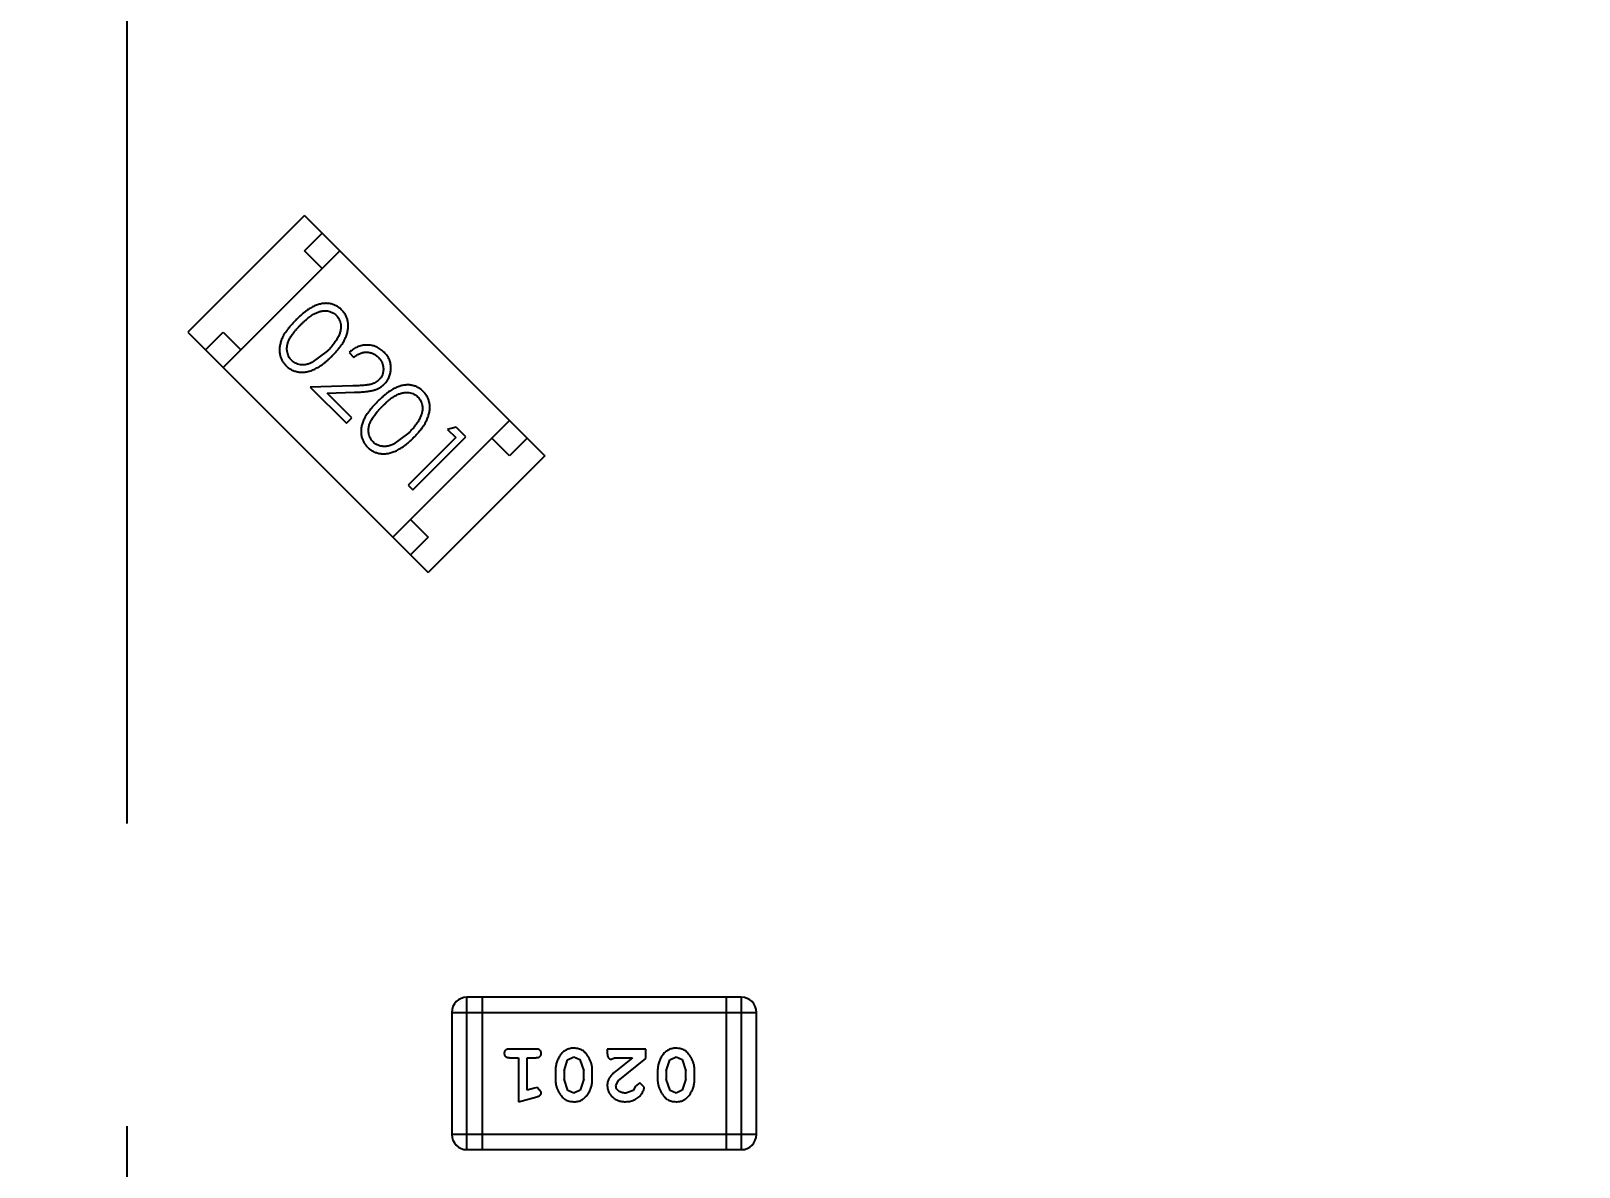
# Model space of a CAD drawing. Header units: inches. Extents: x 398 to 599, y 40 to 151.
# Drawn here: x 553.559 to 556.655, y 108.704 to 110.976 of the extents above; entities that cross this region are included whole.
import ezdxf

# ---------------------------------------------------------------- set-up
doc = ezdxf.new("R2010")
doc.units = ezdxf.units.IN
doc.header["$LTSCALE"] = 1.21
doc.header["$MEASUREMENT"] = 0
doc.header["$PDMODE"] = 3
doc.header["$PDSIZE"] = 0.3125
doc.linetypes.add('CENTER', pattern=[2, 1.25, -0.25, 0.25, -0.25])
doc.layers.get('0').update_dxf_attribs({"linetype": 'CONTINUOUS'})
doc.layers.get('Defpoints').update_dxf_attribs({"linetype": 'CONTINUOUS'})
doc.layers.add('DIM', color=3, linetype='CONTINUOUS')
doc.styles.get("Standard").update_dxf_attribs({"font": 'txt', "width": 0.8})
doc.dimstyles.get("Standard").update_dxf_attribs({"dimtxt": 0.15625, "dimasz": 0.1875, "dimexe": 0.125, "dimexo": 0.0625, "dimgap": 0.09, "dimtad": 0, "dimtih": 1, "dimtoh": 1, "dimzin": 4, "dimdsep": 46, "dimtxsty": 'Standard', "dimblk": '_FILLED', "dimblk1": '_FILLED', "dimblk2": '_FILLED', "dimcen": 0.09, "dimazin": 1, "dimtp": 0.01, "dimtm": 0.01, "dimtfac": 1, "dimtofl": 0, "dimtmove": 0, "dimatfit": 3, "dimldrblk": '_FILLED', "dimfxl": 1, "dimtolj": 1, "dimtzin": 4, "dimarcsym": 0})

# ---------------------------------------------------------------- blocks, each defined once
blk = doc.blocks.new('_FILLED')
at = {"color": 0, "linetype": 'ByBlock'}
blk.add_solid([(0, 0), (-1, 0.1667), (-1, -0.1667)], dxfattribs=at)
blk = doc.blocks.new('*D61')
at = {"layer": 'Defpoints', "color": 0}
for p in [(553.751, 124.0458), (553.751, 117.2562), (540.251, 108.425)]:
    blk.add_point(p, dxfattribs=at)
at = {"layer": 'DIM', "color": 0, "lineweight": -2}
for p, q in [((540.251, 108.4875), (540.251, 124.1708)), ((553.751, 117.3187), (553.751, 124.1708)), ((542.251, 124.0458), (544.111, 124.0458)), ((551.751, 124.0458), (549.891, 124.0458))]:
    blk.add_line(p, q, dxfattribs=at)
at = {"layer": 'DIM', "color": 0, "lineweight": -2, "xscale": 2, "yscale": 2, "zscale": 2, "rotation": 180}
blk.add_blockref('_FILLED', (540.251, 124.0458), dxfattribs=at)
at = {"layer": 'DIM', "color": 0, "lineweight": -2, "xscale": 2, "yscale": 2, "zscale": 2}
blk.add_blockref('_FILLED', (553.751, 124.0458), dxfattribs=at)
at = {"layer": 'DIM', "color": 0, "insert": (547.001, 124.0458), "char_height": 2, "attachment_point": 5}
blk.add_mtext('\\A1;13.50', dxfattribs=at)
blk = doc.blocks.new('*D62')
at = {"layer": 'Defpoints', "color": 0}
for p in [(553.751, 119.2955), (553.751, 115.925), (546.551, 109.005)]:
    blk.add_point(p, dxfattribs=at)
at = {"layer": 'DIM', "color": 0, "lineweight": -2}
for p, q in [((546.551, 109.0675), (546.551, 119.4205)), ((553.751, 115.9875), (553.751, 119.4205)), ((544.551, 119.2955), (542.551, 119.2955)), ((555.751, 119.2955), (557.751, 119.2955))]:
    blk.add_line(p, q, dxfattribs=at)
at = {"layer": 'DIM', "color": 0, "lineweight": -2, "xscale": 2, "yscale": 2, "zscale": 2}
blk.add_blockref('_FILLED', (546.551, 119.2955), dxfattribs=at)
at = {"layer": 'DIM', "color": 0, "lineweight": -2, "xscale": 2, "yscale": 2, "zscale": 2, "rotation": 180}
blk.add_blockref('_FILLED', (553.751, 119.2955), dxfattribs=at)
at = {"layer": 'DIM', "color": 0, "insert": (550.151, 119.2955), "char_height": 2, "attachment_point": 5}
blk.add_mtext('\\A1;7.20', dxfattribs=at)
blk = doc.blocks.new('*D63')
at = {"layer": 'Defpoints', "color": 0}
for p in [(553.751, 119.4205), (553.751, 117.704), (560.951, 109.005)]:
    blk.add_point(p, dxfattribs=at)
at = {"layer": 'DIM', "color": 0, "lineweight": -2}
for p, q in [((553.751, 117.7665), (553.751, 119.5455)), ((560.951, 109.0675), (560.951, 119.5455)), ((551.751, 119.4205), (549.751, 119.4205)), ((562.951, 119.4205), (564.951, 119.4205))]:
    blk.add_line(p, q, dxfattribs=at)
at = {"layer": 'DIM', "color": 0, "lineweight": -2, "xscale": 2, "yscale": 2, "zscale": 2}
blk.add_blockref('_FILLED', (553.751, 119.4205), dxfattribs=at)
at = {"layer": 'DIM', "color": 0, "lineweight": -2, "xscale": 2, "yscale": 2, "zscale": 2, "rotation": 180}
blk.add_blockref('_FILLED', (560.951, 119.4205), dxfattribs=at)
at = {"layer": 'DIM', "color": 0, "insert": (557.351, 119.4205), "char_height": 2, "attachment_point": 5}
blk.add_mtext('\\A1;7.20', dxfattribs=at)
blk = doc.blocks.new('*D64')
at = {"layer": 'Defpoints', "color": 0}
for p in [(553.751, 124.0458), (553.751, 117.2562), (567.251, 108.425)]:
    blk.add_point(p, dxfattribs=at)
at = {"layer": 'DIM', "color": 0, "lineweight": -2}
for p, q in [((553.751, 117.3187), (553.751, 124.1708)), ((567.251, 108.4875), (567.251, 124.1708)), ((555.751, 124.0458), (557.611, 124.0458)), ((565.251, 124.0458), (563.391, 124.0458))]:
    blk.add_line(p, q, dxfattribs=at)
at = {"layer": 'DIM', "color": 0, "lineweight": -2, "xscale": 2, "yscale": 2, "zscale": 2, "rotation": 180}
blk.add_blockref('_FILLED', (553.751, 124.0458), dxfattribs=at)
at = {"layer": 'DIM', "color": 0, "lineweight": -2, "xscale": 2, "yscale": 2, "zscale": 2}
blk.add_blockref('_FILLED', (567.251, 124.0458), dxfattribs=at)
at = {"layer": 'DIM', "color": 0, "insert": (560.501, 124.0458), "char_height": 2, "attachment_point": 5}
blk.add_mtext('\\A1;13.50', dxfattribs=at)
blk = doc.blocks.new('*D65')
at = {"layer": 'Defpoints', "color": 0}
for p in [(553.751, 127.7356), (553.751, 117.2562), (538.001, 104.425)]:
    blk.add_point(p, dxfattribs=at)
at = {"layer": 'DIM', "color": 0, "lineweight": -2}
for p, q in [((538.001, 104.4875), (538.001, 127.8606)), ((553.751, 117.3187), (553.751, 127.8606)), ((540.001, 127.7356), (542.8527, 127.7356)), ((551.751, 127.7356), (548.8994, 127.7356))]:
    blk.add_line(p, q, dxfattribs=at)
at = {"layer": 'DIM', "color": 0, "lineweight": -2, "xscale": 2, "yscale": 2, "zscale": 2, "rotation": 180}
blk.add_blockref('_FILLED', (538.001, 127.7356), dxfattribs=at)
at = {"layer": 'DIM', "color": 0, "lineweight": -2, "xscale": 2, "yscale": 2, "zscale": 2}
blk.add_blockref('_FILLED', (553.751, 127.7356), dxfattribs=at)
at = {"layer": 'DIM', "color": 0, "insert": (545.876, 127.7356), "char_height": 2, "attachment_point": 5}
blk.add_mtext('\\A1;15.75', dxfattribs=at)
blk = doc.blocks.new('*D66')
at = {"layer": 'Defpoints', "color": 0}
for p in [(553.751, 127.7356), (553.751, 117.2562), (569.501, 104.4277)]:
    blk.add_point(p, dxfattribs=at)
at = {"layer": 'DIM', "color": 0, "lineweight": -2}
for p, q in [((553.751, 117.3187), (553.751, 127.8606)), ((569.501, 104.4902), (569.501, 127.8606)), ((555.751, 127.7356), (558.6027, 127.7356)), ((567.501, 127.7356), (564.6494, 127.7356))]:
    blk.add_line(p, q, dxfattribs=at)
at = {"layer": 'DIM', "color": 0, "lineweight": -2, "xscale": 2, "yscale": 2, "zscale": 2, "rotation": 180}
blk.add_blockref('_FILLED', (553.751, 127.7356), dxfattribs=at)
at = {"layer": 'DIM', "color": 0, "lineweight": -2, "xscale": 2, "yscale": 2, "zscale": 2}
blk.add_blockref('_FILLED', (569.501, 127.7356), dxfattribs=at)
at = {"layer": 'DIM', "color": 0, "insert": (561.626, 127.7356), "char_height": 2, "attachment_point": 5}
blk.add_mtext('\\A1;15.75', dxfattribs=at)

msp = doc.modelspace()

# ---------------------------------------------------------------- linework, layer by layer
at = {"color": 4, "linetype": 'CENTER', "ltscale": 2}
msp.add_line((553.751, 117.2562), (553.751, 68.4022), dxfattribs=at)
at = {"color": 7, "linetype": 'Continuous'}
for p, q in [((554.1059, 110.6072), (553.8726, 110.3739)), ((554.1059, 110.6072), (554.5868, 110.1264)), ((554.1059, 110.5365), (554.1413, 110.5719)), ((553.9433, 110.3032), (554.1766, 110.5365)), ((554.1413, 110.5012), (554.1059, 110.5365)), ((553.8726, 110.3739), (554.3534, 109.8931)), ((553.9079, 110.3385), (553.9433, 110.3739)), ((553.9433, 110.3739), (553.9787, 110.3385)), ((554.1517, 110.3355), (554.1211, 110.3129)), ((554.1953, 110.3328), (554.2048, 110.3233)), ((554.2028, 110.2662), (554.1177, 110.2635)), ((554.1177, 110.2635), (554.1898, 110.1914)), ((554.1513, 110.2516), (554.2062, 110.2534)), ((554.2007, 110.2023), (554.1513, 110.2516)), ((554.1898, 110.1914), (554.2007, 110.2023)), ((554.2827, 109.9638), (554.5161, 110.1971)), ((554.3149, 110.1724), (554.2842, 110.1497)), ((554.4095, 110.1838), (554.3924, 110.1792)), ((554.3924, 110.1792), (554.4087, 110.1628)), ((554.4291, 110.1642), (554.4095, 110.1838)), ((554.4087, 110.1628), (554.3136, 110.0677)), ((554.3231, 110.0581), (554.4291, 110.1642)), ((554.5161, 110.1264), (554.4807, 110.1618)), ((554.5514, 110.1618), (554.5161, 110.1264)), ((554.5868, 110.1264), (554.3534, 109.8931)), ((554.3136, 110.0677), (554.3231, 110.0581)), ((554.3181, 109.9991), (554.3534, 109.9638)), ((554.3534, 109.9638), (554.3181, 109.9284)), ((554.4311, 108.7391), (554.4311, 109.0439)), ((554.9797, 109.0439), (554.4311, 109.0439)), ((554.4616, 109.0439), (554.4616, 108.7391)), ((554.9493, 109.0439), (554.9493, 108.7391)), ((554.9797, 109.0439), (554.9797, 108.7391)), ((554.4006, 109.0135), (554.4006, 108.7696)), ((554.4006, 109.0135), (555.0102, 109.0135)), ((555.0102, 108.7696), (555.0102, 109.0135)), ((554.5685, 108.9403), (554.5166, 108.9403)), ((554.7117, 108.9403), (554.7117, 108.9324)), ((554.7888, 108.9403), (554.7117, 108.9403)), ((554.7888, 108.9214), (554.7888, 108.9403)), ((554.5166, 108.923), (554.5339, 108.923)), ((554.5339, 108.923), (554.5339, 108.8349)), ((554.5512, 108.858), (554.5512, 108.923)), ((554.5512, 108.923), (554.5685, 108.923)), ((554.6079, 108.8973), (554.6079, 108.8795)), ((554.6252, 108.897), (554.6324, 108.9188)), ((554.6252, 108.897), (554.6252, 108.8798)), ((554.6324, 108.9188), (554.6447, 108.9246)), ((554.6447, 108.9246), (554.6569, 108.9193)), ((554.6569, 108.9193), (554.6645, 108.897)), ((554.6645, 108.8798), (554.6645, 108.897)), ((554.6818, 108.8795), (554.6818, 108.8973)), ((554.7204, 108.9199), (554.7259, 108.923)), ((554.7259, 108.923), (554.762, 108.923)), ((554.762, 108.923), (554.7285, 108.896)), ((554.7338, 108.8765), (554.7888, 108.9214)), ((554.8124, 108.8973), (554.8124, 108.8795)), ((554.8297, 108.897), (554.8369, 108.9188)), ((554.8297, 108.897), (554.8297, 108.8798)), ((554.8369, 108.9188), (554.8492, 108.9246)), ((554.8492, 108.9246), (554.8614, 108.9193)), ((554.8614, 108.9193), (554.869, 108.897)), ((554.869, 108.8798), (554.869, 108.897)), ((554.8863, 108.8795), (554.8863, 108.8973)), ((554.6328, 108.8575), (554.6252, 108.8798)), ((554.6645, 108.8798), (554.6573, 108.858)), ((554.729, 108.8667), (554.7338, 108.8765)), ((554.7683, 108.8661), (554.7634, 108.8576)), ((554.7768, 108.8727), (554.7683, 108.8661)), ((554.7856, 108.8642), (554.7768, 108.8727)), ((554.8373, 108.8575), (554.8297, 108.8798)), ((554.869, 108.8798), (554.8618, 108.858)), ((554.5339, 108.8349), (554.5705, 108.8448)), ((554.5663, 108.8622), (554.5512, 108.858)), ((554.5717, 108.8632), (554.5663, 108.8622)), ((554.5796, 108.854), (554.5717, 108.8632)), ((554.6449, 108.8522), (554.6328, 108.8575)), ((554.6573, 108.858), (554.6449, 108.8522)), ((554.7634, 108.8576), (554.7485, 108.8522)), ((554.8494, 108.8522), (554.8373, 108.8575)), ((554.8618, 108.858), (554.8494, 108.8522)), ((555.0102, 108.7696), (554.4006, 108.7696)), ((554.4311, 108.7391), (554.9797, 108.7391))]:
    msp.add_line(p, q, dxfattribs=at)
for centre, radius, start, end in [((553.751, 92.925), 23, 281.22586, 258.77532), ((553.751, 92.925), 22.75, 294.44334, 241.13427), ((554.4311, 109.0135), 0.0305, 90, 180), ((554.9797, 109.0135), 0.0305, 0, 90), ((554.4311, 108.7696), 0.0305, 180, 270), ((554.9797, 108.7696), 0.0305, 270, 0)]:
    msp.add_arc(centre, radius, start, end, dxfattribs=at)
for points, knots in [([(554.1804, 110.4184), (554.1796, 110.4192), (554.1779, 110.4208), (554.1751, 110.423), (554.1723, 110.4249), (554.1693, 110.4266), (554.1662, 110.428), (554.163, 110.4292), (554.1596, 110.4301), (554.1562, 110.4308), (554.1526, 110.4312), (554.149, 110.4314), (554.1453, 110.4312), (554.1416, 110.4308), (554.1378, 110.43), (554.1339, 110.429), (554.13, 110.4277), (554.126, 110.4261), (554.1219, 110.4241), (554.1177, 110.4217), (554.1133, 110.4188), (554.1088, 110.4155), (554.1041, 110.4118), (554.0992, 110.4076), (554.0942, 110.403), (554.0909, 110.3997), (554.0891, 110.3981)], [0, 0, 0, 0, 0.033742, 0.066533, 0.099153, 0.13154, 0.164087, 0.196563, 0.229707, 0.263315, 0.297504, 0.331686, 0.366482, 0.4021, 0.438958, 0.476748, 0.515985, 0.556589, 0.599519, 0.645765, 0.695487, 0.748721, 0.805687, 0.866754, 0.931405, 1, 1, 1, 1]), ([(554.0987, 110.3886), (554.1001, 110.39), (554.1029, 110.3928), (554.1071, 110.3966), (554.1111, 110.4001), (554.1149, 110.4032), (554.1185, 110.4059), (554.122, 110.4083), (554.1253, 110.4103), (554.1285, 110.4119), (554.1316, 110.4133), (554.1346, 110.4144), (554.1376, 110.4152), (554.1405, 110.4158), (554.1434, 110.4162), (554.1462, 110.4164), (554.149, 110.4164), (554.1527, 110.4159), (554.157, 110.4149), (554.1618, 110.4131), (554.1661, 110.4105), (554.1686, 110.4083), (554.1698, 110.4072)], [0, 0, 0, 0, 0.073302, 0.142286, 0.206253, 0.266017, 0.321612, 0.372532, 0.419497, 0.462398, 0.502825, 0.541489, 0.579034, 0.615143, 0.650298, 0.684912, 0.718701, 0.752189, 0.817245, 0.879117, 0.939613, 1, 1, 1, 1]), ([(554.1612, 110.326), (554.1628, 110.3276), (554.166, 110.3308), (554.1704, 110.3357), (554.1744, 110.3405), (554.178, 110.3451), (554.1812, 110.3497), (554.184, 110.3541), (554.1864, 110.3585), (554.1884, 110.3627), (554.19, 110.3669), (554.1913, 110.371), (554.1924, 110.375), (554.1931, 110.3789), (554.1935, 110.3827), (554.1937, 110.3865), (554.1936, 110.3902), (554.1931, 110.3938), (554.1924, 110.3974), (554.1914, 110.4007), (554.1902, 110.404), (554.1887, 110.4071), (554.187, 110.4102), (554.1851, 110.4131), (554.1829, 110.4158), (554.1812, 110.4175), (554.1804, 110.4184)], [0, 0, 0, 0, 0.065278, 0.127205, 0.186168, 0.241675, 0.294115, 0.343609, 0.390387, 0.434463, 0.476646, 0.517002, 0.555936, 0.593716, 0.630057, 0.665601, 0.700745, 0.734917, 0.768681, 0.802087, 0.834849, 0.867433, 0.900138, 0.932806, 0.966212, 1, 1, 1, 1]), ([(554.0891, 110.3981), (554.0875, 110.3964), (554.0842, 110.3931), (554.0796, 110.3881), (554.0755, 110.3832), (554.0718, 110.3785), (554.0685, 110.374), (554.0656, 110.3696), (554.0632, 110.3653), (554.0612, 110.3612), (554.0596, 110.3571), (554.0583, 110.3532), (554.0573, 110.3493), (554.0565, 110.3455), (554.0561, 110.3418), (554.0559, 110.3381), (554.056, 110.3345), (554.0565, 110.331), (554.0572, 110.3275), (554.0581, 110.3242), (554.0593, 110.321), (554.0607, 110.3179), (554.0624, 110.315), (554.0643, 110.3121), (554.0665, 110.3094), (554.0681, 110.3077), (554.0689, 110.3069)], [0, 0, 0, 0, 0.068113, 0.132564, 0.193427, 0.250218, 0.303569, 0.353576, 0.400235, 0.443586, 0.484619, 0.524292, 0.56238, 0.599049, 0.63494, 0.669782, 0.704009, 0.737842, 0.771098, 0.803896, 0.836415, 0.868639, 0.900715, 0.933378, 0.966213, 1, 1, 1, 1]), ([(554.0801, 110.3174), (554.079, 110.3187), (554.0768, 110.3211), (554.0742, 110.3255), (554.0724, 110.3303), (554.0714, 110.3346), (554.071, 110.3383), (554.0709, 110.3411), (554.0711, 110.344), (554.0715, 110.3469), (554.0721, 110.3498), (554.073, 110.3527), (554.0741, 110.3557), (554.0754, 110.3588), (554.077, 110.362), (554.079, 110.3653), (554.0814, 110.3688), (554.0841, 110.3725), (554.0873, 110.3762), (554.0907, 110.3802), (554.0946, 110.3844), (554.0973, 110.3872), (554.0987, 110.3886)], [0, 0, 0, 0, 0.060034, 0.120278, 0.182348, 0.247919, 0.281641, 0.315701, 0.350322, 0.385703, 0.421819, 0.459196, 0.497866, 0.538301, 0.58121, 0.628183, 0.679403, 0.734699, 0.794074, 0.858416, 0.927049, 1, 1, 1, 1]), ([(554.1698, 110.4072), (554.1709, 110.406), (554.1731, 110.4035), (554.1757, 110.3992), (554.1775, 110.3944), (554.1785, 110.3901), (554.1789, 110.3865), (554.1789, 110.3836), (554.1787, 110.3806), (554.1782, 110.3776), (554.1775, 110.3745), (554.1765, 110.3713), (554.1753, 110.368), (554.1738, 110.3647), (554.172, 110.3613), (554.1701, 110.3578), (554.1677, 110.3542), (554.1651, 110.3506), (554.1621, 110.3469), (554.159, 110.3431), (554.1555, 110.3394), (554.153, 110.3368), (554.1517, 110.3355)], [0, 0, 0, 0, 0.059689, 0.119507, 0.181075, 0.246162, 0.279894, 0.314468, 0.350403, 0.387474, 0.426147, 0.466624, 0.508745, 0.553328, 0.600058, 0.649177, 0.700552, 0.754894, 0.811825, 0.871514, 0.934319, 1, 1, 1, 1]), ([(554.0689, 110.3069), (554.0698, 110.3061), (554.0715, 110.3044), (554.0743, 110.3022), (554.0772, 110.3003), (554.0802, 110.2986), (554.0833, 110.2971), (554.0866, 110.2959), (554.09, 110.2949), (554.0936, 110.2942), (554.0972, 110.2937), (554.1009, 110.2936), (554.1047, 110.2937), (554.1086, 110.2942), (554.1125, 110.2949), (554.1165, 110.296), (554.1206, 110.2973), (554.1247, 110.2989), (554.1289, 110.3009), (554.1332, 110.3033), (554.1377, 110.3061), (554.1422, 110.3092), (554.1468, 110.3129), (554.1516, 110.3168), (554.1564, 110.3213), (554.1596, 110.3244), (554.1612, 110.326)], [0, 0, 0, 0, 0.033824, 0.067298, 0.10028, 0.133019, 0.165736, 0.198792, 0.232372, 0.266409, 0.301016, 0.336196, 0.371972, 0.408574, 0.446394, 0.485225, 0.525372, 0.567224, 0.611081, 0.65775, 0.70702, 0.759235, 0.814484, 0.873227, 0.934937, 1, 1, 1, 1]), ([(554.2652, 110.3336), (554.264, 110.3347), (554.2616, 110.337), (554.2577, 110.34), (554.2537, 110.3424), (554.2494, 110.3445), (554.245, 110.3461), (554.2405, 110.3472), (554.2358, 110.3479), (554.2309, 110.348), (554.2261, 110.3478), (554.2213, 110.3471), (554.2166, 110.3459), (554.2121, 110.3442), (554.2076, 110.3421), (554.2034, 110.3394), (554.1992, 110.3364), (554.1966, 110.334), (554.1953, 110.3328)], [0, 0, 0, 0, 0.06445, 0.126725, 0.187421, 0.247417, 0.306749, 0.366595, 0.427749, 0.490235, 0.553031, 0.614805, 0.676505, 0.738096, 0.801021, 0.864897, 0.931209, 1, 1, 1, 1]), ([(554.2048, 110.3233), (554.2058, 110.3242), (554.2078, 110.3258), (554.211, 110.328), (554.2142, 110.3298), (554.2174, 110.3313), (554.2207, 110.3324), (554.2239, 110.3332), (554.2272, 110.3337), (554.2305, 110.3337), (554.2337, 110.3335), (554.2369, 110.333), (554.24, 110.3321), (554.2429, 110.3309), (554.2458, 110.3295), (554.2486, 110.3277), (554.2513, 110.3256), (554.253, 110.324), (554.2538, 110.3232)], [0, 0, 0, 0, 0.073648, 0.143686, 0.210962, 0.275557, 0.338064, 0.399311, 0.4594, 0.51934, 0.579024, 0.637809, 0.695959, 0.754122, 0.813113, 0.873453, 0.935561, 1, 1, 1, 1]), ([(554.2538, 110.3232), (554.2546, 110.3224), (554.2561, 110.3208), (554.2581, 110.3182), (554.2598, 110.3155), (554.2612, 110.3127), (554.2623, 110.3098), (554.2631, 110.3068), (554.2636, 110.3037), (554.2639, 110.3005), (554.2638, 110.2973), (554.2634, 110.2943), (554.2628, 110.2913), (554.2619, 110.2885), (554.2607, 110.2858), (554.2592, 110.2833), (554.2574, 110.2809), (554.256, 110.2794), (554.2553, 110.2787)], [0, 0, 0, 0, 0.068027, 0.133505, 0.19695, 0.26027, 0.322741, 0.384982, 0.448465, 0.513424, 0.578224, 0.640011, 0.700094, 0.760067, 0.819012, 0.877878, 0.938035, 1, 1, 1, 1]), ([(554.2657, 110.27), (554.2667, 110.2711), (554.2687, 110.2732), (554.2714, 110.2767), (554.2736, 110.2803), (554.2755, 110.2841), (554.2769, 110.2881), (554.278, 110.2923), (554.2788, 110.2966), (554.279, 110.301), (554.279, 110.3055), (554.2784, 110.3099), (554.2774, 110.3142), (554.2759, 110.3184), (554.2739, 110.3224), (554.2714, 110.3263), (554.2686, 110.3301), (554.2663, 110.3324), (554.2652, 110.3336)], [0, 0, 0, 0, 0.06271, 0.123347, 0.183401, 0.242828, 0.302097, 0.36242, 0.423725, 0.487032, 0.550491, 0.612709, 0.674265, 0.73617, 0.799211, 0.863483, 0.930525, 1, 1, 1, 1]), ([(554.1211, 110.3129), (554.12, 110.3124), (554.1181, 110.3115), (554.115, 110.3104), (554.1121, 110.3095), (554.1092, 110.3088), (554.1063, 110.3084), (554.1035, 110.3082), (554.1007, 110.3083), (554.0971, 110.3087), (554.0929, 110.3097), (554.0881, 110.3116), (554.0838, 110.3141), (554.0813, 110.3163), (554.0801, 110.3174)], [0, 0, 0, 0, 0.075949, 0.148549, 0.218996, 0.286119, 0.351826, 0.416074, 0.478265, 0.540325, 0.660405, 0.774606, 0.887187, 1, 1, 1, 1]), ([(554.2553, 110.2787), (554.2541, 110.2776), (554.2518, 110.2754), (554.2477, 110.2727), (554.2432, 110.2706), (554.2391, 110.2694), (554.2354, 110.2686), (554.2322, 110.268), (554.2285, 110.2676), (554.2243, 110.2672), (554.2196, 110.2669), (554.2144, 110.2666), (554.2088, 110.2664), (554.2048, 110.2663), (554.2028, 110.2662)], [0, 0, 0, 0, 0.088014, 0.174976, 0.2638, 0.355443, 0.406413, 0.465519, 0.533076, 0.609353, 0.693899, 0.787171, 0.889197, 1, 1, 1, 1]), ([(554.2062, 110.2534), (554.2083, 110.2535), (554.2124, 110.2536), (554.2182, 110.2539), (554.2237, 110.2543), (554.2287, 110.2548), (554.2333, 110.2554), (554.2374, 110.256), (554.2411, 110.2567), (554.2455, 110.2578), (554.2505, 110.2595), (554.256, 110.2623), (554.2612, 110.2658), (554.2642, 110.2686), (554.2657, 110.27)], [0, 0, 0, 0, 0.09953, 0.192079, 0.277712, 0.357454, 0.429648, 0.495771, 0.555538, 0.608657, 0.707578, 0.804328, 0.901298, 1, 1, 1, 1]), ([(554.3436, 110.2552), (554.3427, 110.256), (554.3411, 110.2577), (554.3383, 110.2598), (554.3355, 110.2617), (554.3325, 110.2634), (554.3294, 110.2648), (554.3262, 110.266), (554.3228, 110.2669), (554.3193, 110.2677), (554.3158, 110.2681), (554.3122, 110.2682), (554.3085, 110.268), (554.3048, 110.2676), (554.301, 110.2668), (554.2971, 110.2658), (554.2932, 110.2645), (554.2892, 110.2629), (554.2851, 110.2609), (554.2809, 110.2585), (554.2765, 110.2557), (554.272, 110.2523), (554.2673, 110.2486), (554.2624, 110.2444), (554.2574, 110.2398), (554.254, 110.2366), (554.2523, 110.2349)], [0, 0, 0, 0, 0.033742, 0.066533, 0.099153, 0.13154, 0.164087, 0.196563, 0.229707, 0.263315, 0.297504, 0.331686, 0.366482, 0.4021, 0.438958, 0.476748, 0.515985, 0.556589, 0.599519, 0.645765, 0.695487, 0.748721, 0.805687, 0.866754, 0.931405, 1, 1, 1, 1]), ([(554.2523, 110.2349), (554.2507, 110.2332), (554.2474, 110.2299), (554.2428, 110.2249), (554.2387, 110.22), (554.235, 110.2153), (554.2317, 110.2108), (554.2288, 110.2064), (554.2264, 110.2021), (554.2244, 110.198), (554.2228, 110.194), (554.2215, 110.19), (554.2204, 110.1861), (554.2197, 110.1823), (554.2192, 110.1786), (554.2191, 110.1749), (554.2192, 110.1713), (554.2196, 110.1678), (554.2203, 110.1644), (554.2213, 110.161), (554.2224, 110.1578), (554.2239, 110.1548), (554.2256, 110.1518), (554.2275, 110.149), (554.2296, 110.1462), (554.2313, 110.1446), (554.2321, 110.1437)], [0, 0, 0, 0, 0.068113, 0.132564, 0.193427, 0.250218, 0.303569, 0.353576, 0.400235, 0.443586, 0.484619, 0.524292, 0.56238, 0.599049, 0.63494, 0.669782, 0.704009, 0.737842, 0.771098, 0.803896, 0.836415, 0.868639, 0.900715, 0.933378, 0.966213, 1, 1, 1, 1]), ([(554.2619, 110.2254), (554.2633, 110.2268), (554.2661, 110.2296), (554.2703, 110.2334), (554.2742, 110.2369), (554.2781, 110.24), (554.2817, 110.2428), (554.2852, 110.2451), (554.2885, 110.2471), (554.2917, 110.2488), (554.2948, 110.2501), (554.2978, 110.2512), (554.3008, 110.252), (554.3037, 110.2526), (554.3066, 110.2531), (554.3094, 110.2532), (554.3122, 110.2532), (554.3158, 110.2527), (554.3201, 110.2518), (554.325, 110.2499), (554.3293, 110.2473), (554.3318, 110.2451), (554.333, 110.244)], [0, 0, 0, 0, 0.073302, 0.142286, 0.206253, 0.266017, 0.321612, 0.372532, 0.419497, 0.462398, 0.502825, 0.541489, 0.579034, 0.615143, 0.650298, 0.684912, 0.718701, 0.752189, 0.817245, 0.879117, 0.939613, 1, 1, 1, 1]), ([(554.333, 110.244), (554.3341, 110.2428), (554.3363, 110.2403), (554.3389, 110.236), (554.3407, 110.2312), (554.3417, 110.2269), (554.3421, 110.2233), (554.3421, 110.2204), (554.3419, 110.2175), (554.3414, 110.2144), (554.3407, 110.2113), (554.3397, 110.2081), (554.3385, 110.2049), (554.337, 110.2015), (554.3352, 110.1981), (554.3332, 110.1946), (554.3308, 110.1911), (554.3283, 110.1874), (554.3253, 110.1838), (554.3222, 110.18), (554.3186, 110.1762), (554.3162, 110.1737), (554.3149, 110.1724)], [0, 0, 0, 0, 0.059689, 0.119507, 0.181075, 0.246162, 0.279894, 0.314468, 0.350403, 0.387474, 0.426147, 0.466624, 0.508745, 0.553328, 0.600058, 0.649177, 0.700552, 0.754894, 0.811825, 0.871514, 0.934319, 1, 1, 1, 1]), ([(554.3244, 110.1628), (554.326, 110.1645), (554.3291, 110.1677), (554.3336, 110.1725), (554.3376, 110.1773), (554.3412, 110.1819), (554.3444, 110.1865), (554.3472, 110.1909), (554.3495, 110.1953), (554.3516, 110.1995), (554.3531, 110.2037), (554.3545, 110.2078), (554.3555, 110.2118), (554.3563, 110.2157), (554.3567, 110.2196), (554.3569, 110.2233), (554.3567, 110.227), (554.3563, 110.2307), (554.3556, 110.2342), (554.3546, 110.2376), (554.3534, 110.2408), (554.3519, 110.244), (554.3502, 110.247), (554.3483, 110.2499), (554.3461, 110.2526), (554.3444, 110.2544), (554.3436, 110.2552)], [0, 0, 0, 0, 0.065278, 0.127205, 0.186168, 0.241675, 0.294115, 0.343609, 0.390387, 0.434463, 0.476646, 0.517002, 0.555936, 0.593716, 0.630057, 0.665601, 0.700745, 0.734917, 0.768681, 0.802087, 0.834849, 0.867433, 0.900138, 0.932806, 0.966212, 1, 1, 1, 1]), ([(554.2433, 110.1543), (554.2422, 110.1555), (554.2399, 110.1579), (554.2374, 110.1623), (554.2355, 110.1671), (554.2346, 110.1715), (554.2342, 110.1751), (554.2341, 110.1779), (554.2343, 110.1808), (554.2346, 110.1837), (554.2353, 110.1866), (554.2361, 110.1896), (554.2372, 110.1926), (554.2386, 110.1956), (554.2402, 110.1988), (554.2422, 110.2021), (554.2446, 110.2056), (554.2473, 110.2093), (554.2504, 110.2131), (554.2539, 110.217), (554.2577, 110.2212), (554.2605, 110.224), (554.2619, 110.2254)], [0, 0, 0, 0, 0.060034, 0.120278, 0.182348, 0.247919, 0.281641, 0.315701, 0.350322, 0.385703, 0.421819, 0.459196, 0.497866, 0.538301, 0.58121, 0.628183, 0.679403, 0.734699, 0.794074, 0.858416, 0.927049, 1, 1, 1, 1]), ([(554.2321, 110.1437), (554.2329, 110.1429), (554.2346, 110.1412), (554.2374, 110.1391), (554.2403, 110.1371), (554.2434, 110.1354), (554.2465, 110.1339), (554.2498, 110.1327), (554.2532, 110.1317), (554.2568, 110.131), (554.2604, 110.1306), (554.2641, 110.1304), (554.2679, 110.1305), (554.2718, 110.131), (554.2757, 110.1317), (554.2797, 110.1328), (554.2837, 110.1341), (554.2879, 110.1357), (554.2921, 110.1377), (554.2964, 110.1401), (554.3008, 110.1429), (554.3054, 110.1461), (554.31, 110.1497), (554.3147, 110.1537), (554.3196, 110.1581), (554.3228, 110.1612), (554.3244, 110.1628)], [0, 0, 0, 0, 0.033824, 0.067298, 0.10028, 0.133019, 0.165736, 0.198792, 0.232372, 0.266409, 0.301016, 0.336196, 0.371972, 0.408574, 0.446394, 0.485225, 0.525372, 0.567224, 0.611081, 0.65775, 0.70702, 0.759235, 0.814484, 0.873227, 0.934937, 1, 1, 1, 1]), ([(554.2842, 110.1497), (554.2832, 110.1493), (554.2812, 110.1483), (554.2782, 110.1472), (554.2753, 110.1463), (554.2723, 110.1457), (554.2695, 110.1453), (554.2667, 110.1451), (554.2639, 110.1451), (554.2603, 110.1455), (554.256, 110.1465), (554.2513, 110.1484), (554.2469, 110.1509), (554.2445, 110.1531), (554.2433, 110.1543)], [0, 0, 0, 0, 0.075949, 0.148549, 0.218996, 0.286119, 0.351826, 0.416074, 0.478265, 0.540325, 0.660405, 0.774606, 0.887187, 1, 1, 1, 1]), ([(554.5166, 108.9403), (554.5157, 108.9403), (554.5141, 108.9402), (554.5117, 108.9398), (554.5098, 108.9391), (554.5082, 108.938), (554.5071, 108.9367), (554.5062, 108.9351), (554.5057, 108.9335), (554.5057, 108.9323), (554.5056, 108.9317)], [0, 0, 0, 0, 0.169012, 0.317488, 0.445429, 0.560977, 0.67065, 0.776666, 0.88492, 1, 1, 1, 1]), ([(554.5056, 108.9317), (554.5057, 108.931), (554.5057, 108.9299), (554.5062, 108.9282), (554.5071, 108.9267), (554.5082, 108.9254), (554.5098, 108.9243), (554.5117, 108.9235), (554.5141, 108.9231), (554.5157, 108.923), (554.5166, 108.923)], [0, 0, 0, 0, 0.11517, 0.223509, 0.328254, 0.438012, 0.553651, 0.682263, 0.830856, 1, 1, 1, 1]), ([(554.5796, 108.9317), (554.5795, 108.9323), (554.5795, 108.9335), (554.579, 108.9351), (554.5781, 108.9366), (554.577, 108.938), (554.5754, 108.9391), (554.5734, 108.9398), (554.5711, 108.9402), (554.5694, 108.9403), (554.5685, 108.9403)], [0, 0, 0, 0, 0.115051, 0.223278, 0.329269, 0.437893, 0.554681, 0.682591, 0.83103, 1, 1, 1, 1]), ([(554.5685, 108.923), (554.5694, 108.923), (554.5711, 108.9231), (554.5735, 108.9235), (554.5754, 108.9243), (554.577, 108.9254), (554.5781, 108.9267), (554.579, 108.9282), (554.5795, 108.9299), (554.5795, 108.931), (554.5796, 108.9317)], [0, 0, 0, 0, 0.169102, 0.317658, 0.446239, 0.563118, 0.671828, 0.776546, 0.884858, 1, 1, 1, 1]), ([(554.6448, 108.9419), (554.6433, 108.9418), (554.6405, 108.9418), (554.6364, 108.9411), (554.6326, 108.9399), (554.629, 108.9383), (554.6257, 108.9363), (554.6226, 108.9338), (554.6198, 108.9309), (554.6174, 108.9275), (554.6152, 108.9239), (554.6132, 108.9202), (554.6116, 108.9165), (554.6102, 108.9127), (554.6092, 108.9089), (554.6084, 108.9051), (554.608, 108.9012), (554.6079, 108.8986), (554.6079, 108.8973)], [0, 0, 0, 0, 0.067217, 0.131051, 0.19272, 0.252824, 0.312745, 0.373449, 0.436041, 0.501494, 0.567761, 0.632087, 0.695096, 0.757109, 0.817993, 0.878657, 0.939311, 1, 1, 1, 1]), ([(554.6818, 108.8973), (554.6818, 108.8983), (554.6818, 108.9005), (554.6814, 108.9036), (554.681, 108.9068), (554.6803, 108.9099), (554.6794, 108.9129), (554.6783, 108.9159), (554.677, 108.9189), (554.6755, 108.9218), (554.674, 108.9245), (554.6723, 108.927), (554.6707, 108.9293), (554.669, 108.9314), (554.6673, 108.9333), (554.6656, 108.935), (554.6639, 108.9364), (554.6615, 108.938), (554.6584, 108.9396), (554.6542, 108.9409), (554.6496, 108.9417), (554.6464, 108.9418), (554.6448, 108.9419)], [0, 0, 0, 0, 0.049886, 0.09882, 0.148132, 0.19689, 0.246038, 0.295176, 0.345305, 0.395692, 0.445312, 0.491875, 0.535813, 0.577009, 0.616081, 0.652689, 0.687585, 0.720206, 0.785062, 0.85223, 0.923759, 1, 1, 1, 1]), ([(554.7117, 108.9324), (554.7117, 108.9314), (554.7118, 108.9294), (554.7122, 108.9267), (554.7129, 108.9244), (554.7139, 108.9227), (554.7153, 108.9214), (554.7168, 108.9205), (554.7185, 108.9199), (554.7197, 108.9199), (554.7204, 108.9199)], [0, 0, 0, 0, 0.1844, 0.34094, 0.473574, 0.586824, 0.690029, 0.789175, 0.890445, 1, 1, 1, 1]), ([(554.8493, 108.9419), (554.8478, 108.9418), (554.845, 108.9418), (554.8409, 108.9411), (554.8371, 108.9399), (554.8335, 108.9383), (554.8302, 108.9363), (554.8271, 108.9338), (554.8243, 108.9309), (554.8219, 108.9275), (554.8197, 108.9239), (554.8177, 108.9202), (554.8161, 108.9165), (554.8147, 108.9127), (554.8137, 108.9089), (554.8129, 108.9051), (554.8125, 108.9012), (554.8124, 108.8986), (554.8124, 108.8973)], [0, 0, 0, 0, 0.067217, 0.131051, 0.19272, 0.252824, 0.312745, 0.373449, 0.436041, 0.501494, 0.567761, 0.632087, 0.695096, 0.757109, 0.817993, 0.878657, 0.939311, 1, 1, 1, 1]), ([(554.8863, 108.8973), (554.8863, 108.8983), (554.8863, 108.9005), (554.886, 108.9036), (554.8855, 108.9068), (554.8848, 108.9099), (554.8839, 108.9129), (554.8828, 108.9159), (554.8815, 108.9189), (554.88, 108.9218), (554.8785, 108.9245), (554.8768, 108.927), (554.8752, 108.9293), (554.8735, 108.9314), (554.8718, 108.9333), (554.8702, 108.935), (554.8684, 108.9364), (554.8661, 108.938), (554.8629, 108.9396), (554.8587, 108.9409), (554.8541, 108.9417), (554.8509, 108.9418), (554.8493, 108.9419)], [0, 0, 0, 0, 0.049886, 0.09882, 0.148132, 0.19689, 0.246038, 0.295176, 0.345305, 0.395692, 0.445312, 0.491875, 0.535813, 0.577009, 0.616081, 0.652689, 0.687585, 0.720206, 0.785062, 0.85223, 0.923759, 1, 1, 1, 1]), ([(554.7285, 108.896), (554.7276, 108.8952), (554.7259, 108.8937), (554.7235, 108.8915), (554.7214, 108.8894), (554.7195, 108.8874), (554.7179, 108.8855), (554.7166, 108.8838), (554.7155, 108.8821), (554.7143, 108.8801), (554.7133, 108.8775), (554.7124, 108.8743), (554.7118, 108.871), (554.7117, 108.8688), (554.7117, 108.8677)], [0, 0, 0, 0, 0.103002, 0.197728, 0.285279, 0.365235, 0.437224, 0.502446, 0.560545, 0.611446, 0.707576, 0.80349, 0.900532, 1, 1, 1, 1]), ([(554.6079, 108.8795), (554.6079, 108.8784), (554.6079, 108.8763), (554.6082, 108.8731), (554.6088, 108.87), (554.6094, 108.8669), (554.6104, 108.8638), (554.6115, 108.8608), (554.6128, 108.8578), (554.6143, 108.855), (554.6159, 108.8522), (554.6175, 108.8497), (554.6191, 108.8474), (554.6208, 108.8453), (554.6225, 108.8434), (554.6242, 108.8418), (554.626, 108.8403), (554.6283, 108.8388), (554.6315, 108.8372), (554.6357, 108.8359), (554.6402, 108.8351), (554.6434, 108.835), (554.645, 108.8349)], [0, 0, 0, 0, 0.049855, 0.099516, 0.148482, 0.19758, 0.246804, 0.296268, 0.346517, 0.397047, 0.446826, 0.49336, 0.537801, 0.579207, 0.617974, 0.654833, 0.689171, 0.722088, 0.786392, 0.853518, 0.924186, 1, 1, 1, 1]), ([(554.645, 108.8349), (554.6465, 108.8349), (554.6493, 108.835), (554.6533, 108.8357), (554.6572, 108.8369), (554.6608, 108.8384), (554.6641, 108.8405), (554.6671, 108.843), (554.6699, 108.846), (554.6724, 108.8494), (554.6746, 108.853), (554.6765, 108.8566), (554.6781, 108.8603), (554.6795, 108.8641), (554.6805, 108.8679), (554.6813, 108.8717), (554.6817, 108.8756), (554.6818, 108.8782), (554.6818, 108.8795)], [0, 0, 0, 0, 0.06692, 0.130834, 0.19258, 0.252759, 0.312631, 0.373411, 0.436359, 0.501894, 0.568244, 0.632472, 0.69556, 0.757163, 0.818592, 0.878885, 0.939235, 1, 1, 1, 1]), ([(554.7117, 108.8677), (554.7117, 108.8666), (554.7118, 108.8644), (554.7123, 108.8611), (554.7131, 108.858), (554.7142, 108.855), (554.7157, 108.8522), (554.7175, 108.8495), (554.7196, 108.8469), (554.722, 108.8444), (554.7246, 108.8422), (554.7275, 108.8402), (554.7305, 108.8386), (554.7337, 108.8372), (554.7371, 108.8362), (554.7407, 108.8354), (554.7445, 108.835), (554.7471, 108.8349), (554.7484, 108.8349)], [0, 0, 0, 0, 0.060981, 0.120256, 0.178148, 0.236115, 0.293993, 0.352864, 0.413358, 0.476056, 0.539296, 0.602396, 0.665116, 0.728325, 0.792919, 0.859317, 0.928302, 1, 1, 1, 1]), ([(554.7485, 108.8522), (554.7471, 108.8523), (554.7444, 108.8523), (554.7406, 108.8532), (554.7372, 108.8546), (554.7343, 108.8565), (554.732, 108.8588), (554.7303, 108.8612), (554.7292, 108.8639), (554.7291, 108.8658), (554.729, 108.8667)], [0, 0, 0, 0, 0.156344, 0.299348, 0.4327, 0.561, 0.682299, 0.791883, 0.89611, 1, 1, 1, 1]), ([(554.7484, 108.8349), (554.7501, 108.835), (554.7534, 108.8351), (554.7584, 108.8359), (554.7631, 108.8374), (554.7676, 108.8394), (554.7718, 108.8418), (554.7754, 108.8447), (554.7785, 108.8479), (554.7811, 108.8515), (554.783, 108.855), (554.7845, 108.8584), (554.7854, 108.8614), (554.7856, 108.8633), (554.7856, 108.8642)], [0, 0, 0, 0, 0.098286, 0.193983, 0.289056, 0.384352, 0.477435, 0.566197, 0.652355, 0.737986, 0.818188, 0.887401, 0.94802, 1, 1, 1, 1]), ([(554.8124, 108.8795), (554.8124, 108.8784), (554.8124, 108.8763), (554.8127, 108.8731), (554.8133, 108.87), (554.8139, 108.8669), (554.8149, 108.8638), (554.816, 108.8608), (554.8173, 108.8578), (554.8188, 108.855), (554.8204, 108.8522), (554.822, 108.8497), (554.8237, 108.8474), (554.8253, 108.8453), (554.827, 108.8434), (554.8287, 108.8418), (554.8305, 108.8403), (554.8328, 108.8388), (554.836, 108.8372), (554.8402, 108.8359), (554.8447, 108.8351), (554.8479, 108.835), (554.8495, 108.8349)], [0, 0, 0, 0, 0.049855, 0.099516, 0.148482, 0.19758, 0.246804, 0.296268, 0.346517, 0.397047, 0.446826, 0.49336, 0.537801, 0.579207, 0.617974, 0.654833, 0.689171, 0.722088, 0.786392, 0.853518, 0.924186, 1, 1, 1, 1]), ([(554.8495, 108.8349), (554.851, 108.8349), (554.8538, 108.835), (554.8579, 108.8357), (554.8617, 108.8369), (554.8653, 108.8384), (554.8686, 108.8405), (554.8716, 108.843), (554.8744, 108.846), (554.8769, 108.8494), (554.8791, 108.853), (554.881, 108.8566), (554.8827, 108.8603), (554.884, 108.8641), (554.885, 108.8679), (554.8858, 108.8717), (554.8862, 108.8756), (554.8863, 108.8782), (554.8863, 108.8795)], [0, 0, 0, 0, 0.06692, 0.130834, 0.19258, 0.252759, 0.312631, 0.373411, 0.436359, 0.501894, 0.568244, 0.632472, 0.69556, 0.757163, 0.818592, 0.878885, 0.939235, 1, 1, 1, 1]), ([(554.5705, 108.8448), (554.5714, 108.845), (554.5729, 108.8455), (554.575, 108.8464), (554.5766, 108.8473), (554.5778, 108.8483), (554.5786, 108.8495), (554.5792, 108.8508), (554.5795, 108.8523), (554.5795, 108.8534), (554.5796, 108.854)], [0, 0, 0, 0, 0.187321, 0.344927, 0.475328, 0.579604, 0.674244, 0.773631, 0.882025, 1, 1, 1, 1])]:
    msp.add_open_spline(points, degree=3, knots=knots, dxfattribs=at)

# ---------------------------------------------------------------- dimensions: what is measured, and where the dimension line sits
at = {"layer": 'DIM'}
for base, p1, p2, picture, middle in [((553.751, 127.7356), (538.001, 104.425), (553.751, 117.2562), '*D65', (545.876, 127.7356)), ((553.751, 127.7356), (569.501, 104.4277), (553.751, 117.2562), '*D66', (561.626, 127.7356)), ((553.751, 124.0458), (540.251, 108.425), (553.751, 117.2562), '*D61', (547.001, 124.0458)), ((553.751, 124.0458), (567.251, 108.425), (553.751, 117.2562), '*D64', (560.501, 124.0458)), ((553.751, 119.4205), (560.951, 109.005), (553.751, 117.704), '*D63', (557.351, 119.4205)), ((553.751, 119.2955), (546.551, 109.005), (553.751, 115.925), '*D62', (550.151, 119.2955))]:
    dim = msp.add_linear_dim(base=base, p1=p1, p2=p2, dimstyle='Standard', override={"dimtxt": 2, "dimasz": 2, "dimtih": 0, "dimtoh": 0, "dimzin": 0, "dimcen": 0.198, "dimadec": 0, "dimazin": 0, "dimtp": 0, "dimtm": 0, "dimtdec": 4, "dimtzin": 0}, dxfattribs=at)
    dim.commit()
    dim.dimension.update_dxf_attribs({"geometry": picture, "text_midpoint": middle})

doc.saveas('drawing.dxf')
